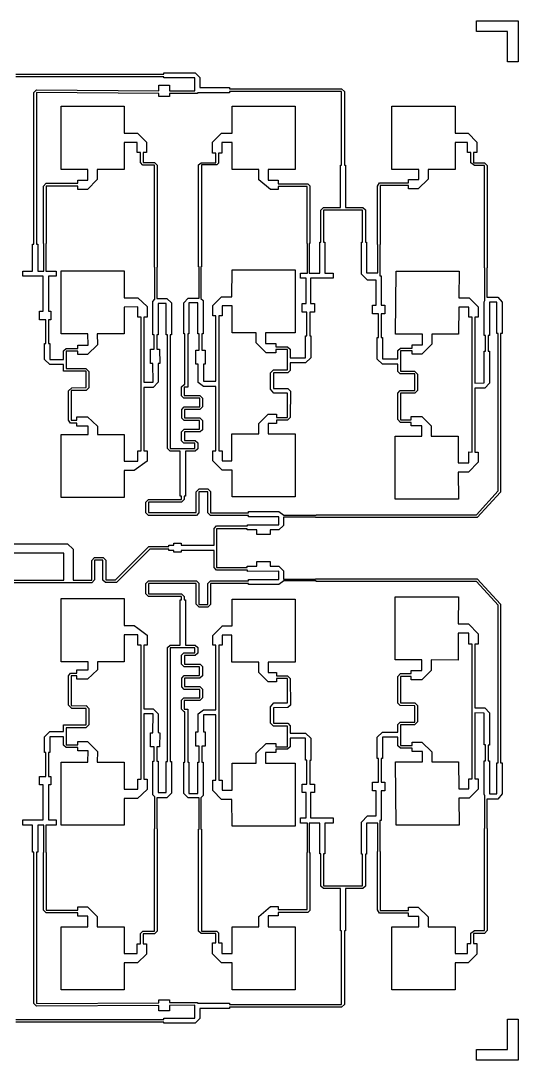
# Model space of a CAD drawing. Header units: millimetres. Extents: x -138 to 138, y -138 to 138.
# Drawn here: x 5.9 to 138.4, y -138.4 to 138.4 of the extents above; entities that cross this region are included whole.
import ezdxf

# ---------------------------------------------------------------- set-up
doc = ezdxf.new("R2010")
doc.units = ezdxf.units.MM

msp = doc.modelspace()

# ---------------------------------------------------------------- linework, layer by layer
for points in [[(127.315, 138.43), (138.43, 138.43), (138.43, 127.5085), (135.5894, 127.5085), (135.5894, 135.6097), (127.315, 135.6097)], [(53.0468, 119.2443), (53.0468, 119.0232), (45.5456, 119.0694), (45.5456, 118.2832), (42.7466, 118.2832), (42.7466, 119.0866), (10.1441, 119.287), (10.1441, 78.9703), (10.4691, 78.9703), (10.4691, 71.7749), (12.0789, 71.7749), (12.0789, 79.1059), (11.9639, 79.1059), (11.9639, 94.412), (12.6903, 95.1384), (21.1608, 95.1384), (21.1608, 96.0184), (23.8442, 96.0184), (23.8451, 98.8448), (16.69, 98.8469), (16.69, 115.6469), (33.49, 115.6469), (33.49, 108.4869), (36.9058, 108.4869), (37.0184, 108.4869), (39.3908, 106.1215), (39.3908, 103.3656), (38.5158, 103.3656), (38.5158, 100.7177), (41.5569, 100.7177), (42.2869, 99.9906), (42.2869, 72.7923), (42.1719, 72.7923), (42.1719, 64.4842), (44.8776, 64.4842), (46.0794, 63.2832), (46.0794, 54.8047), (45.7544, 54.8047), (45.7544, 24.5442), (52.3254, 24.5442), (52.3254, 25.9171), (49.4095, 25.9171), (48.7771, 26.5521), (48.7771, 28.9245), (49.4933, 29.6433), (53.5726, 29.6433), (53.5726, 31.9323), (49.4933, 31.9323), (48.805, 32.6207), (48.805, 34.9371), (49.4984, 35.6306), (53.6107, 35.6306), (53.6107, 37.8917), (49.4121, 37.8917), (48.7618, 38.5419), (48.7619, 40.8935), (49.4629, 41.592), (49.6742, 41.593), (49.6742, 55.0285), (49.3542, 55.0285), (49.3542, 63.3357), (50.4822, 64.5367), (53.4242, 64.5367), (53.4242, 72.9058), (53.3092, 72.9058), (53.3092, 100.0191), (53.9676, 100.6221), (57.8746, 100.6221), (57.8746, 103.1704), (56.9996, 103.1704), (56.9996, 106.0662), (59.4064, 108.4869), (59.485, 108.4869), (62.2009, 108.4869), (62.2009, 115.6469), (79.0009, 115.6469), (79.0009, 98.8469), (71.8409, 98.8469), (71.8409, 95.966), (74.4988, 95.9664), (74.4989, 95.0163), (82.3958, 95.0163), (82.9059, 94.5045), (82.9059, 79.0937), (82.7771, 79.0937), (82.7771, 71.2298), (85.5551, 71.2298), (85.5551, 79.4747), (85.8801, 79.4747), (85.8801, 88.0177), (86.5405, 88.6781), (86.6101, 88.6781), (91.0709, 88.6781), (91.0709, 99.9507), (91.3959, 99.9507), (91.3959, 119.5693), (61.5466, 119.5693), (61.5466, 119.2443)], [(33.4901, 98.8419), (26.3301, 98.8441), (26.3292, 96.1462), (23.7327, 93.5334), (21.1608, 93.5334), (21.1608, 94.4084), (12.6939, 94.4084), (12.6939, 79.1074), (12.5789, 79.1074), (12.5789, 71.7749), (15.3397, 71.7749), (15.3397, 70.3949), (13.3231, 70.3949), (13.3231, 61.0579), (13.9048, 61.0579), (13.9048, 58.7998), (13.3223, 58.7998), (13.3223, 52.4332), (13.6473, 52.4332), (13.6473, 48.2506), (17.2903, 48.2506), (17.2903, 50.5048), (18.0218, 51.1271), (21.1507, 51.1271), (21.1507, 52.0073), (23.8536, 52.0073), (23.845, 55.0303), (16.6901, 55.0303), (16.6901, 71.8303), (33.4901, 71.8303), (33.4901, 64.6703), (37.0553, 64.6804), (37.1049, 64.6341), (39.5899, 62.3144), (39.5899, 59.5258), (38.7149, 59.5258), (38.7149, 42.1582), (41.1651, 42.1651), (41.151, 47.1637), (40.5002, 47.1827), (40.4649, 50.92), (41.465, 50.9256), (41.4432, 54.7852), (41.1182, 54.7852), (41.1182, 63.7042), (41.6719, 64.2596), (41.6719, 72.7923), (41.5569, 72.7923), (41.5569, 99.9906), (38.4868, 99.9906), (37.7858, 100.6917), (37.7858, 103.3656), (36.9058, 103.3656), (36.9058, 106.0019), (33.49, 106.0019)], [(58.605, 103.1704), (58.605, 100.4977), (58.1256, 100.0191), (54.0392, 100.0191), (54.0392, 72.9058), (53.9242, 72.9058), (53.9242, 64.4835), (54.5172, 63.9284), (54.5172, 55.0232), (54.1922, 55.0199), (54.1761, 50.7111), (55.0561, 50.7111), (55.0561, 46.962), (54.5699, 46.962), (54.5699, 42.4415), (57.8502, 42.4442), (57.8502, 59.831), (57.0693, 59.8309), (57.0688, 62.5605), (59.4382, 64.9333), (62.1992, 64.9338), (62.2009, 72.0938), (62.2767, 72.0938), (79.0009, 72.0969), (79.0009, 55.2969), (71.1644, 55.2969), (71.1644, 52.4374), (73.8632, 52.4374), (73.8632, 51.5576), (76.9921, 51.5576), (77.7236, 50.9353), (77.7236, 48.6578), (81.8135, 48.6578), (81.8135, 54.5184), (82.1538, 54.524), (82.1538, 60.8405), (80.8914, 60.8405), (80.8914, 63.1112), (81.9913, 63.1112), (81.9913, 69.8498), (80.4342, 69.8498), (80.4342, 71.2298), (82.3207, 71.2298), (82.3207, 79.0937), (82.1759, 79.0937), (82.1759, 94.2863), (74.4991, 94.2863), (74.4992, 93.4814), (72.4892, 93.4811), (69.3559, 96.0952), (69.3559, 98.8469), (62.2009, 98.8469), (62.2009, 106.0019), (59.485, 106.0019), (59.485, 103.1704)], [(114.4404, 98.8469), (114.4404, 96.2565), (111.8268, 93.6428), (109.2468, 93.6428), (109.2468, 94.5178), (101.6678, 94.5178), (101.6678, 78.8021), (101.5528, 78.8021), (101.5528, 70.5138), (101.9516, 70.5138), (101.9516, 62.6492), (102.9116, 62.6492), (102.9116, 60.3682), (101.9516, 60.3682), (101.9516, 54.0269), (102.2766, 54.0269), (102.2766, 48.3659), (106.3331, 48.3659), (106.3331, 50.6434), (107.0653, 51.2653), (110.1942, 51.2653), (110.1942, 52.1451), (112.8964, 52.1451), (112.8961, 54.9688), (105.7411, 54.968), (105.9276, 71.767), (122.6205, 71.7743), (122.7276, 71.7744), (122.6481, 64.6144), (125.3444, 64.6144), (127.7674, 62.2418), (127.7674, 59.4531), (126.8874, 59.4531), (126.8874, 41.9194), (129.3624, 41.9627), (129.3624, 50.4298), (129.6874, 50.4298), (129.6874, 54.6447), (129.3624, 54.6447), (129.3624, 63.5541), (129.5701, 63.9413), (129.5701, 72.6535), (129.4551, 72.6535), (129.4551, 99.8863), (126.7553, 99.8863), (125.8162, 100.5874), (125.8162, 103.3282), (124.9462, 103.3282), (124.9462, 106.0019), (121.6004, 106.0019), (121.6004, 98.8469)], [(86.9351, 79.4747), (86.9351, 71.2298), (89.1344, 71.2298), (89.1344, 69.8498), (83.1175, 69.8498), (83.1175, 63.1112), (84.1945, 63.1112), (84.1945, 60.8405), (82.9118, 60.8405), (82.9118, 54.5362), (83.2191, 54.5413), (83.2191, 48.6578), (81.8135, 47.2855), (77.7202, 47.2855), (77.7202, 45.3167), (77.0598, 44.6538), (73.2635, 44.6538), (73.2441, 40.5146), (77.0686, 40.4968), (77.7512, 39.8078), (77.7182, 32.7365), (76.9935, 32.016), (74.062, 32.0297), (74.062, 31.1547), (71.8409, 31.1547), (71.8409, 28.392), (79.0009, 28.392), (79.0009, 11.592), (62.2009, 11.587), (62.2009, 18.747), (59.5556, 18.7417), (57.0512, 21.2436), (57.0512, 23.8914), (57.9262, 23.8914), (57.9262, 41.0621), (54.6401, 41.0621), (53.1899, 42.1064), (53.1899, 46.962), (52.5711, 46.962), (52.5711, 50.7111), (53.4461, 50.7111), (53.4621, 55.0127), (53.1372, 55.0094), (53.1372, 63.3285), (50.7342, 63.3281), (50.7342, 55.0285), (50.4042, 55.0285), (50.4042, 40.8665), (49.4919, 40.8621), (49.4918, 38.6217), (53.5914, 38.6217), (54.3407, 37.8724), (54.3407, 35.6118), (53.6295, 34.9006), (49.535, 34.9006), (49.535, 32.6623), (53.6473, 32.6623), (54.3026, 32.007), (54.3026, 29.5203), (53.6955, 28.9133), (49.5071, 28.9133), (49.5071, 26.6471), (52.3849, 26.6471), (53.0554, 25.9765), (53.0554, 24.4576), (52.4094, 23.8142), (49.7726, 23.8142), (49.7726, 11.8142), (49.4476, 11.8142), (49.4476, 10.9122), (48.7176, 10.1934), (40.0029, 10.1934), (40.0029, 7.4258), (52.673, 7.4258), (52.673, 12.9681), (53.4248, 13.7199), (55.7819, 13.7199), (56.4728, 13.0291), (56.4728, 7.403), (66.5574, 7.403), (66.5574, 7.728), (74.6681, 7.728), (75.9642, 6.7566), (84.5824, 6.7566), (84.5824, 6.8716), (127.3484, 6.8716), (133.0594, 13.2005), (133.0594, 55.1644), (132.7344, 55.1644), (132.7344, 63.4774), (130.7424, 63.4774), (130.7424, 54.6264), (130.4174, 54.6264), (130.4174, 50.4522), (130.7424, 50.4522), (130.7424, 41.88), (129.5779, 40.5862), (126.8874, 40.5392), (126.8874, 23.5637), (127.7625, 23.547), (127.7717, 20.8354), (125.1713, 18.1883), (122.4729, 18.1796), (122.4959, 11.0196), (105.6959, 10.9703), (105.642, 27.7703), (112.802, 27.7934), (112.802, 30.5641), (109.9301, 30.5641), (109.9301, 31.4391), (107.0632, 31.4391), (106.3418, 32.2161), (106.3418, 39.2687), (107.0277, 39.9546), (110.8522, 39.9732), (110.8522, 44.3619), (106.9969, 44.3619), (106.3365, 45.0248), (106.3365, 46.9936), (102.2411, 46.9936), (100.8966, 48.3373), (100.8966, 54.0269), (101.2216, 54.0269), (101.2216, 60.3748), (99.6116, 60.3748), (99.6116, 62.6492), (100.5716, 62.6492), (100.5716, 69.3401), (98.311, 69.3401), (96.6676, 70.9835), (96.6676, 79.4808), (96.9926, 79.4808), (96.9926, 87.9481), (86.6101, 87.9481), (86.6101, 79.4747)], [(33.4901, 55.0303), (26.3301, 55.0303), (26.3383, 52.1423), (23.7242, 49.5219), (21.1507, 49.5219), (21.1507, 50.3971), (18.0237, 50.3971), (18.0237, 45.8308), (23.293, 45.8308), (24.0881, 45.0383), (24.0881, 40.6949), (23.3616, 39.9659), (23.3616, 39.9821), (19.3955, 39.9628), (19.3955, 32.0241), (20.8363, 32.0241), (20.8363, 32.9041), (23.7082, 32.9041), (26.3351, 30.4231), (26.3351, 28.2632), (33.4951, 28.2632), (33.4929, 21.1082), (37.1049, 21.1072), (37.1049, 23.8706), (37.9849, 23.8706), (37.9849, 59.5258), (37.1049, 59.5258), (37.1049, 62.1955), (33.4901, 62.1853)], [(59.5543, 59.8314), (58.6562, 59.8312), (58.6562, 23.8914), (59.5362, 23.8914), (59.5362, 21.2267), (62.1959, 21.232), (62.1959, 28.392), (69.3559, 28.392), (69.3559, 31.1505), (71.8451, 33.6397), (74.0654, 33.6397), (74.0654, 32.7597), (76.9917, 32.746), (77.022, 39.2433), (73.3076, 39.2433), (72.4779, 40.3118), (72.4779, 44.6552), (73.2729, 45.4476), (76.9936, 45.4476), (76.9936, 50.8914), (73.8666, 50.8914), (73.8666, 50.0162), (71.2931, 50.0162), (68.6794, 52.6299), (68.6794, 55.2969), (62.2767, 55.2969), (62.2767, 62.4851), (59.5538, 62.4851)], [(115.3811, 54.9691), (115.3814, 52.2739), (112.7678, 49.6601), (110.1942, 49.6601), (110.1942, 50.5353), (107.0665, 50.5353), (107.0665, 45.0919), (110.7872, 45.0919), (111.5822, 44.2994), (111.5822, 39.956), (110.8557, 39.227), (110.8557, 39.2433), (107.0718, 39.2248), (107.0718, 32.1691), (109.9301, 32.1691), (109.9301, 33.0491), (112.7978, 33.0491), (115.287, 30.5599), (115.287, 27.8014), (122.4419, 27.8245), (122.4649, 20.6646), (125.2872, 20.6736), (125.2774, 23.5771), (126.1574, 23.5699), (126.1574, 59.4531), (125.2824, 59.4531), (125.2824, 62.1294), (122.6205, 62.1294), (122.5411, 54.9698)], [(66.5574, -11.7544), (66.5574, -11.4294), (56.4728, -11.4294), (56.4728, -17.0555), (55.7819, -17.7464), (53.4248, -17.7464), (52.673, -16.9946), (52.673, -11.4523), (40.0029, -11.4523), (40.0029, -14.2199), (48.7176, -14.2199), (49.4476, -14.9387), (49.4476, -15.8406), (49.7726, -15.8406), (49.7726, -27.8406), (52.4094, -27.8406), (53.0554, -28.4841), (53.0554, -30.003), (52.3849, -30.6736), (49.5071, -30.6736), (49.5071, -32.9397), (53.6955, -32.9397), (54.3026, -33.5468), (54.3026, -36.0335), (53.6473, -36.6888), (49.535, -36.6888), (49.535, -38.927), (53.6295, -38.927), (54.3407, -39.6382), (54.3407, -41.8988), (53.5914, -42.6481), (49.4918, -42.6481), (49.4919, -44.8886), (50.4042, -44.893), (50.4042, -59.055), (50.7342, -59.055), (50.7342, -67.3545), (53.1372, -67.3549), (53.1372, -59.0359), (53.4621, -59.0391), (53.4461, -54.7375), (52.5711, -54.7375), (52.5711, -50.9885), (53.1899, -50.9885), (53.1899, -46.1329), (54.5699, -45.1391), (54.6401, -45.0886), (57.9262, -45.0886), (57.9262, -27.9179), (57.0512, -27.9179), (57.0512, -25.2701), (59.5362, -22.7876), (59.5556, -22.7682), (62.2009, -22.7735), (62.2009, -15.6135), (79.0009, -15.6185), (79.0009, -32.4185), (71.8409, -32.4185), (71.8409, -35.1811), (74.062, -35.1811), (74.062, -36.0561), (76.9935, -36.0424), (77.7182, -36.763), (77.7512, -43.8342), (77.0686, -44.5232), (73.2441, -44.5411), (73.2635, -48.6803), (77.0598, -48.6803), (77.7202, -49.3432), (77.7202, -51.3119), (81.8135, -51.3119), (83.2191, -52.6842), (83.2191, -58.5677), (82.9118, -58.5627), (82.9118, -64.8669), (84.1945, -64.8669), (84.1945, -67.1377), (83.1175, -67.1377), (83.1175, -73.8763), (89.1344, -73.8763), (89.1344, -75.2563), (86.9351, -75.2563), (86.9351, -83.5011), (86.6101, -83.5011), (86.6101, -91.9746), (96.9926, -91.9746), (96.9926, -83.5072), (96.6676, -83.5072), (96.6676, -75.0099), (98.311, -73.3665), (100.5716, -73.3665), (100.5716, -66.6756), (99.6116, -66.6756), (99.6116, -64.4012), (101.2216, -64.4012), (101.2216, -58.0533), (100.8966, -58.0533), (100.8966, -52.3637), (102.2411, -51.0201), (106.3365, -51.0201), (106.3365, -49.0513), (106.9969, -48.3884), (110.8522, -48.3884), (110.8522, -43.9997), (107.0277, -43.9811), (106.3418, -43.2952), (106.3418, -36.2426), (107.0632, -35.4656), (109.9301, -35.4656), (109.9301, -34.5906), (112.802, -34.5906), (112.802, -31.8199), (105.642, -31.7968), (105.6959, -14.9968), (122.4649, -15.046), (122.4959, -15.0461), (122.4729, -22.2061), (125.1713, -22.2147), (127.7717, -24.8619), (127.7625, -27.5735), (126.8874, -27.5902), (126.8874, -44.5657), (129.5779, -44.6127), (130.7424, -45.9065), (130.7424, -54.4786), (130.4174, -54.4786), (130.4174, -58.6529), (130.7424, -58.6529), (130.7424, -67.5038), (132.7344, -67.5038), (132.7344, -59.1908), (133.0594, -59.1908), (133.0594, -17.227), (127.3484, -10.8981), (84.5824, -10.8981), (84.5824, -10.7831), (75.9642, -10.7831), (74.6681, -11.7544)], [(115.287, -31.8279), (115.287, -34.5864), (112.7978, -37.0756), (109.9301, -37.0756), (109.9301, -36.1956), (107.0718, -36.1956), (107.0718, -43.2513), (110.8557, -43.2697), (110.8557, -43.2535), (111.5822, -43.9825), (111.5822, -48.3259), (110.7872, -49.1184), (107.0665, -49.1184), (107.0665, -54.5618), (110.1942, -54.5618), (110.1942, -53.6865), (112.7678, -53.6865), (115.3814, -56.3003), (115.3811, -58.9955), (122.5411, -58.9963), (122.6205, -66.1558), (125.2824, -66.1558), (125.2824, -63.4796), (126.1574, -63.4796), (126.1574, -27.5964), (125.2774, -27.6035), (125.2872, -24.7001), (122.4649, -24.691), (122.4419, -31.851)], [(33.4951, -32.2897), (26.3351, -32.2897), (26.3351, -34.4496), (23.7082, -36.9306), (20.8363, -36.9306), (20.8363, -36.0506), (19.3955, -36.0506), (19.3955, -43.9893), (23.3616, -44.0086), (23.3616, -43.9924), (24.0881, -44.7214), (24.0881, -49.0648), (23.293, -49.8572), (18.0237, -49.8572), (18.0237, -54.4236), (21.1507, -54.4236), (21.1507, -53.5484), (23.7242, -53.5484), (26.3383, -56.1688), (26.3301, -59.0568), (33.4901, -59.0568), (33.4901, -66.2117), (37.1049, -66.222), (37.1049, -63.5523), (37.9849, -63.5523), (37.9849, -27.897), (37.1049, -27.897), (37.1049, -25.1336), (33.4929, -25.1347)], [(58.6562, -27.9179), (58.6562, -63.8577), (59.5543, -63.8578), (59.5538, -66.5115), (62.2767, -66.5115), (62.2767, -59.3233), (68.6794, -59.3233), (68.6794, -56.6563), (71.2931, -54.0427), (73.8666, -54.0427), (73.8666, -54.9179), (76.9936, -54.9179), (76.9936, -49.4741), (73.2729, -49.4741), (72.4779, -48.6816), (72.4779, -44.3382), (73.3076, -43.2698), (77.022, -43.2698), (76.9917, -36.7724), (74.0654, -36.7861), (74.0654, -37.6661), (71.8451, -37.6661), (69.3559, -35.1769), (69.3559, -32.4185), (62.1959, -32.4185), (62.1959, -25.2585), (59.5362, -25.2531), (59.5362, -27.9179)], [(46.0794, -58.8311), (46.0794, -67.3096), (44.8776, -68.5107), (42.1719, -68.5107), (42.1719, -76.8188), (42.2869, -76.8188), (42.2869, -104.0171), (41.5569, -104.7442), (38.5158, -104.7442), (38.5158, -107.3921), (39.3908, -107.3921), (39.3908, -110.148), (37.0184, -112.5134), (33.49, -112.5134), (33.49, -119.6734), (16.69, -119.6734), (16.69, -102.8734), (23.8451, -102.8713), (23.8442, -100.0449), (21.1608, -100.0449), (21.1608, -99.1649), (12.6903, -99.1649), (11.9639, -98.4384), (11.9639, -83.1324), (12.0789, -83.1324), (12.0789, -75.8014), (10.4691, -75.8014), (10.4691, -82.9968), (10.1441, -82.9968), (10.1441, -123.3135), (42.7466, -123.113), (42.7466, -122.3097), (45.5456, -122.3097), (45.5456, -123.0958), (53.0468, -123.0497), (53.0468, -123.2708), (61.5466, -123.2708), (61.5466, -123.5958), (91.3959, -123.5958), (91.3959, -103.9772), (91.0709, -103.9772), (91.0709, -92.7046), (86.5405, -92.7046), (85.8801, -92.0442), (85.8801, -83.5011), (85.5551, -83.5011), (85.5551, -75.2563), (82.7771, -75.2563), (82.7771, -83.1201), (82.9059, -83.1201), (82.9059, -98.5309), (82.3958, -99.0428), (74.4989, -99.0428), (74.4988, -99.9929), (71.8409, -99.9924), (71.8409, -102.8734), (79.0009, -102.8734), (79.0009, -119.6734), (62.2009, -119.6734), (62.2009, -112.5134), (59.4064, -112.5134), (56.9996, -110.0927), (56.9996, -107.1969), (57.8746, -107.1969), (57.8746, -104.6485), (53.9676, -104.6485), (53.3092, -104.0456), (53.3092, -76.9322), (53.4242, -76.9322), (53.4242, -68.5632), (50.4822, -68.5632), (49.3542, -67.3621), (49.3542, -59.055), (49.6742, -59.055), (49.6742, -45.6195), (49.4629, -45.6184), (48.7619, -44.9199), (48.7618, -42.5684), (49.4121, -41.9181), (53.6107, -41.9181), (53.6107, -39.657), (49.4984, -39.657), (48.805, -38.9636), (48.805, -36.6471), (49.4933, -35.9588), (53.5726, -35.9588), (53.5726, -33.6697), (49.4933, -33.6697), (48.7771, -32.9509), (48.7771, -30.5786), (49.4095, -29.9436), (52.3254, -29.9436), (52.3254, -28.5706), (45.7544, -28.5706), (45.7544, -58.8311)], [(39.5899, -63.5523), (39.5899, -66.3408), (37.0553, -68.7068), (33.4901, -68.6968), (33.4901, -75.8568), (16.6901, -75.8568), (16.6901, -59.0568), (23.845, -59.0568), (23.8536, -56.0338), (21.1507, -56.0338), (21.1507, -55.1536), (18.0218, -55.1536), (17.2903, -54.5313), (17.2903, -52.2771), (13.6473, -52.2771), (13.6473, -56.4597), (13.3223, -56.4597), (13.3223, -62.8263), (13.9048, -62.8263), (13.9048, -65.0843), (13.3231, -65.0843), (13.3231, -74.4214), (15.3397, -74.4214), (15.3397, -75.8014), (12.5789, -75.8014), (12.5789, -83.1339), (12.6939, -83.1339), (12.6939, -98.4349), (21.1608, -98.4349), (21.1608, -97.5599), (23.7327, -97.5599), (26.3292, -100.1727), (26.3301, -102.8705), (33.4901, -102.8684), (33.49, -110.0284), (36.9058, -110.0284), (36.9058, -107.3921), (37.7858, -107.3921), (37.7858, -104.7181), (38.4868, -104.0171), (41.5569, -104.0171), (41.5569, -76.8188), (41.6719, -76.8188), (41.6719, -68.2861), (41.1182, -67.7306), (41.1182, -58.8117), (41.4432, -58.8117), (41.465, -54.9521), (40.4649, -54.9464), (40.5002, -51.2092), (41.151, -51.1902), (41.1651, -46.1916), (38.7149, -46.1846), (38.7149, -63.5523)], [(55.0561, -50.9885), (55.0561, -54.7375), (54.1761, -54.7375), (54.1922, -59.0464), (54.5172, -59.0496), (54.5172, -67.9549), (53.9242, -68.5099), (53.9242, -76.9322), (54.0392, -76.9322), (54.0392, -104.0456), (58.1256, -104.0456), (58.605, -104.5241), (58.605, -107.1969), (59.485, -107.1969), (59.485, -110.0284), (62.2009, -110.0284), (62.2009, -102.8734), (69.3559, -102.8734), (69.3559, -100.1217), (72.4892, -97.5075), (74.4992, -97.5079), (74.4991, -98.3128), (82.1759, -98.3128), (82.1759, -83.1201), (82.3207, -83.1201), (82.3207, -75.2563), (80.4342, -75.2563), (80.4342, -73.8763), (81.9913, -73.8763), (81.9913, -67.1377), (80.8914, -67.1377), (80.8914, -64.8669), (82.1538, -64.8669), (82.1538, -58.5505), (81.8135, -58.5449), (81.8135, -52.6842), (77.7236, -52.6842), (77.7236, -54.9618), (76.9921, -55.5841), (73.8632, -55.5841), (73.8632, -56.4639), (71.1644, -56.4639), (71.1644, -59.3233), (79.0009, -59.3233), (79.0009, -76.1233), (62.2009, -76.1203), (62.1992, -68.9603), (59.4382, -68.9598), (57.0688, -66.587), (57.0693, -63.8574), (57.8502, -63.8575), (57.8502, -46.4707), (54.5699, -46.468), (54.5699, -50.9885)], [(127.7674, -63.4796), (127.7674, -66.2682), (125.3444, -68.6408), (122.6481, -68.6408), (122.7276, -75.8008), (105.9276, -75.7935), (105.7411, -58.9945), (112.8961, -58.9953), (112.8964, -56.1715), (110.1942, -56.1715), (110.1942, -55.2918), (107.0653, -55.2918), (106.3331, -54.6699), (106.3331, -52.3924), (102.2766, -52.3924), (102.2766, -58.0533), (101.9516, -58.0533), (101.9516, -64.3946), (102.9116, -64.3946), (102.9116, -66.6756), (101.9516, -66.6756), (101.9516, -74.5403), (101.5528, -74.5403), (101.5528, -82.8286), (101.6678, -82.8286), (101.6678, -98.5443), (109.2468, -98.5443), (109.2468, -97.6693), (111.8268, -97.6693), (114.4404, -100.2829), (114.4404, -102.8734), (121.6004, -102.8734), (121.6004, -110.0284), (124.9462, -110.0284), (124.9462, -107.3546), (125.8162, -107.3546), (125.8162, -104.6138), (126.7553, -103.9128), (129.4551, -103.9128), (129.4551, -76.6799), (129.5701, -76.6799), (129.5701, -67.9677), (129.3624, -67.5806), (129.3624, -58.6711), (129.6874, -58.6711), (129.6874, -54.4563), (129.3624, -54.4563), (129.3624, -45.9891), (126.8874, -45.9459), (126.8874, -63.4796)], [(135.5894, -135.6097), (135.5894, -127.5085), (138.43, -127.5085), (138.43, -138.43), (127.315, -138.43), (127.315, -135.6097)]]:
    msp.add_lwpolyline(points, close=True)
for points in [[(-1.5081, -0.8893), (18.427, -0.8893), (19.8835, -2.3441), (19.8835, -10.5416), (24.8555, -10.5386), (24.8556, -5.2863), (25.6099, -4.5319), (27.8985, -4.5305), (28.5691, -5.2165), (28.569, -10.4997), (31.1446, -10.4997), (40.0702, -1.5767), (45.3411, -1.5767), (45.3411, -1.2517), (46.7326, -1.2517), (46.7326, -0.7317), (48.6731, -0.7317), (48.6731, -1.2517), (57.4195, -1.2517), (57.4248, 3.1961), (58.1089, 3.8687), (66.3516, 3.8687), (66.3516, 4.1937), (74.6667, 4.1837), (74.6693, 6.348), (66.5574, 6.348), (66.5574, 6.673), (56.4769, 6.673), (55.7428, 7.407), (55.7428, 12.9899), (53.403, 12.9899), (53.403, 7.3664), (52.7349, 6.6958), (39.9638, 6.6958), (39.2729, 7.3842), (39.2729, 10.2061), (39.9903, 10.9234), (48.7176, 10.9234), (48.7176, 11.8142), (48.3926, 11.8142), (48.3926, 23.8142), (45.7544, 23.8142), (45.0244, 24.4988), (45.0244, 54.8047), (44.6994, 54.8047), (44.6994, 63.1042), (42.4982, 63.1042), (42.4982, 54.7852), (42.1732, 54.7852), (42.195, 50.9241), (42.9149, 50.9282), (42.9503, 47.1791), (42.531, 47.1539), (42.5452, 42.1327), (41.2053, 40.7852), (38.7149, 40.7782), (38.7149, 23.8507), (39.5899, 23.8507), (39.5899, 21.1477), (36.1695, 18.6224), (33.4922, 18.6232), (33.4901, 11.4632), (16.6901, 11.4632), (16.6901, 28.2632), (23.8501, 28.2632), (23.8501, 30.4191), (20.8363, 30.4191), (20.8363, 31.2941), (19.1753, 31.2941), (18.6655, 32.0241), (18.6655, 39.8254), (19.5336, 40.6935), (23.3581, 40.7121), (23.3581, 45.1008), (17.2937, 45.1008), (17.2937, 46.8706), (13.6473, 46.8706), (12.2673, 48.2506), (12.2673, 52.4332), (12.5923, 52.4332), (12.5923, 58.7998), (10.9454, 58.7998), (10.9454, 61.0579), (11.9431, 61.0579), (11.9431, 70.3949), (6.5086, 70.3949), (6.5086, 71.7749), (9.0891, 71.7749), (9.0891, 78.9703), (9.4141, 78.9703), (9.4141, 119.3028), (10.126, 120.0171), (42.7466, 119.8166), (42.7466, 121.251), (45.5456, 121.251), (45.5456, 119.7994), (52.2868, 119.7579), (52.2868, 123.2003), (44.0259, 123.2003), (44.0432, 123.5253), (4.6513, 123.5253)], [(4.6513, 124.2553), (44.0491, 124.2553), (44.0491, 124.5803), (52.4219, 124.5803), (53.6668, 123.3136), (53.6668, 120.6243), (61.5466, 120.6243), (61.5466, 120.2993), (91.3889, 120.2993), (92.1259, 119.564), (92.1259, 99.9507), (92.4509, 99.9507), (92.4509, 88.6781), (97.0876, 88.6781), (97.7226, 88.0431), (97.7226, 79.4808), (98.0476, 79.4808), (98.0476, 71.2938), (101.0528, 71.2938), (101.0528, 78.8021), (100.9378, 78.8021), (100.9378, 94.3747), (101.47, 95.2478), (109.2468, 95.2478), (109.2468, 96.1278), (111.9554, 96.1278), (111.9554, 98.8469), (104.8004, 98.8469), (104.8004, 115.6469), (121.6004, 115.6469), (121.6004, 108.4869), (125.0614, 108.4869), (127.4312, 106.1171), (127.4312, 103.3053), (127.4212, 103.3282), (126.5512, 103.3282), (126.5512, 100.6163), (129.4663, 100.6163), (130.1851, 99.8975), (130.1851, 72.6535), (130.0701, 72.6535), (130.0701, 64.8574), (132.9733, 64.8574), (134.1144, 63.4774), (134.1144, 55.1644), (133.6894, 55.1644), (133.6894, 12.899), (127.5382, 6.1416), (84.4824, 6.1416), (84.4824, 6.2566), (75.9492, 6.2566), (75.9465, 4.0339), (74.7132, 2.8035), (72.3357, 2.8064), (72.3343, 1.6024), (68.8495, 1.6066), (68.8509, 2.8105), (66.2516, 2.8137), (66.2516, 3.1387), (58.0412, 3.1387), (58.0535, -7.1651), (66.2516, -7.1651), (66.2516, -6.8401), (68.8509, -6.837), (68.8495, -5.6331), (72.3343, -5.6289), (72.3357, -6.8328), (74.7132, -6.83), (75.9465, -8.0604), (75.9492, -10.2831), (75.9642, -10.2831), (84.4824, -10.2831), (84.4824, -10.1681), (127.5382, -10.1681), (133.6894, -16.9254), (133.6894, -59.1908), (134.1144, -59.1908), (134.1144, -67.5038), (132.9733, -68.8838), (130.0701, -68.8838), (130.0701, -76.6799), (130.1851, -76.6799), (130.1851, -103.924), (129.4663, -104.6428), (126.5512, -104.6428), (126.5512, -107.3546), (127.4212, -107.3546), (127.4312, -107.3318), (127.4312, -110.1436), (125.0614, -112.5134), (121.6004, -112.5134), (121.6004, -119.6734), (104.8004, -119.6734), (104.8004, -102.8734), (111.9554, -102.8734), (111.9554, -100.1543), (109.2468, -100.1543), (109.2468, -99.2743), (101.47, -99.2743), (100.9378, -98.4012), (100.9378, -82.8286), (101.0528, -82.8286), (101.0528, -75.3202), (98.0476, -75.3202), (98.0476, -83.5072), (97.7226, -83.5072), (97.7226, -92.0696), (97.0876, -92.7046), (92.4509, -92.7046), (92.4509, -103.9772), (92.1259, -103.9772), (92.1259, -123.5904), (91.3889, -124.3258), (61.5466, -124.3258), (61.5466, -124.6508), (53.6668, -124.6508), (53.6668, -127.3401), (52.4219, -128.6067), (44.0491, -128.6067), (44.0491, -128.2817), (4.6513, -128.2817)], [(4.6513, -127.5517), (44.0432, -127.5517), (44.0259, -127.2267), (52.2868, -127.2267), (52.2868, -123.7844), (45.5456, -123.8258), (45.5456, -125.2774), (42.7466, -125.2774), (42.7466, -123.843), (10.126, -124.0436), (9.4141, -123.3293), (9.4141, -82.9968), (9.0891, -82.9968), (9.0891, -75.8014), (6.5086, -75.8014), (6.5086, -74.4214), (11.9431, -74.4214), (11.9431, -65.0843), (10.9454, -65.0843), (10.9454, -62.8263), (12.5923, -62.8263), (12.5923, -56.4597), (12.2673, -56.4597), (12.2673, -52.2771), (13.6473, -50.8971), (17.2937, -50.8971), (17.2937, -49.1272), (23.3581, -49.1272), (23.3581, -44.7386), (19.5336, -44.7199), (18.6655, -43.8519), (18.6655, -36.0506), (19.1753, -35.3206), (20.8363, -35.3206), (20.8363, -34.4456), (23.8501, -34.4456), (23.8501, -32.2897), (16.6901, -32.2897), (16.6901, -15.4897), (33.4901, -15.4897), (33.4922, -22.6497), (36.1695, -22.6489), (37.1049, -23.3395), (39.5899, -25.1742), (39.5899, -27.8771), (38.7149, -27.8771), (38.7149, -44.8046), (41.2053, -44.8117), (42.5452, -46.1591), (42.531, -51.1803), (42.9503, -51.2056), (42.9149, -54.9546), (42.195, -54.9506), (42.1732, -58.8117), (42.4982, -58.8117), (42.4982, -67.1307), (44.6994, -67.1307), (44.6994, -58.8311), (45.0244, -58.8311), (45.0244, -28.5252), (45.7544, -27.8406), (48.3926, -27.8406), (48.3926, -15.8406), (48.7176, -15.8406), (48.7176, -14.9499), (39.9903, -14.9499), (39.2729, -14.2326), (39.2729, -11.4106), (39.9638, -10.7223), (52.7349, -10.7223), (53.403, -11.3928), (53.403, -17.0164), (55.7428, -17.0164), (55.7428, -11.4335), (56.4769, -10.6994), (66.5574, -10.6994), (66.5574, -10.3744), (74.6693, -10.3744), (74.6667, -8.2102), (66.3516, -8.2201), (66.3516, -7.8951), (58.1089, -7.8951), (57.4248, -7.2226), (57.4193, -2.6317), (48.6315, -2.6317), (48.6315, -3.1517), (46.6909, -3.1517), (46.6909, -2.6317), (45.3411, -2.6317), (45.3411, -2.3067), (40.3587, -2.3067), (31.4331, -11.2297), (28.5248, -11.2297), (27.839, -10.5464), (27.8391, -5.2605), (25.5856, -5.2619), (25.5855, -10.5193), (24.8362, -11.2686), (-23.779, -11.2978)], [(-23.6151, -10.5677), (17.3985, -10.5431), (17.3985, -3.3743), (-1.5081, -3.3743)]]:
    msp.add_lwpolyline(points)

doc.saveas('drawing.dxf')
